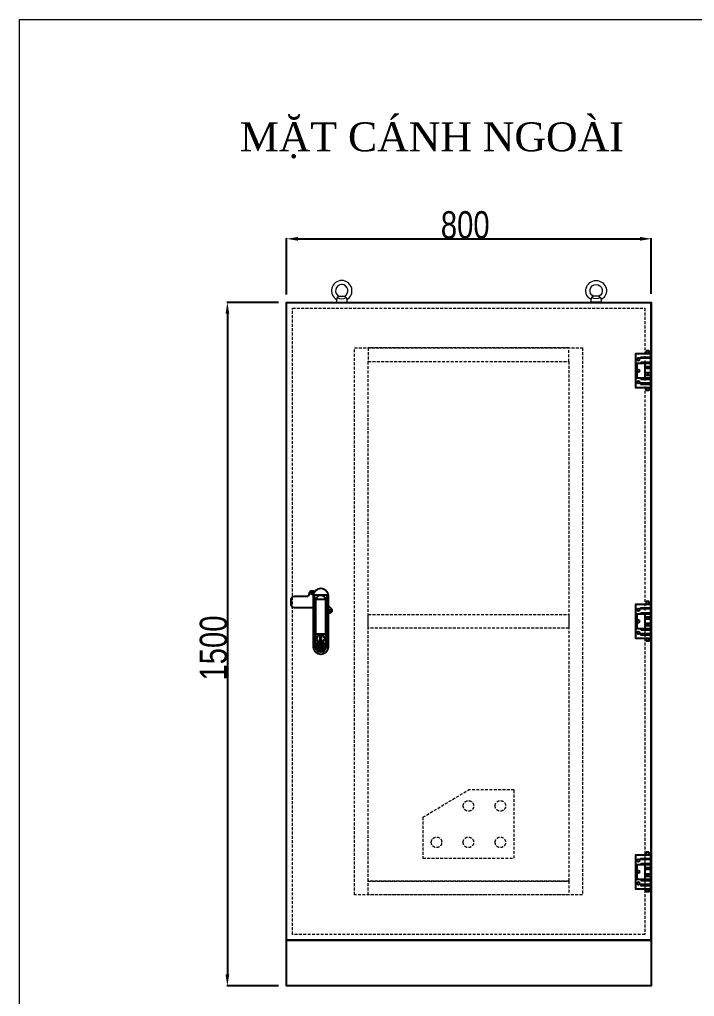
# Model space of a CAD drawing. Header units: inches. Extents: x 21 to 136330, y 8 to 58290.
# Drawn here: x 92382 to 93862, y 17481 to 19625 of the extents above; entities that cross this region are included whole.
import ezdxf
from ezdxf.enums import TextEntityAlignment as Align

# ---------------------------------------------------------------- set-up
doc = ezdxf.new("R2010")
doc.units = ezdxf.units.IN
doc.header["$MEASUREMENT"] = 0
doc.linetypes.add('HIDDEN', pattern=[9.525, 6.35, -3.175])
doc.layers.add('0 TĂNG CỨNG', color=7, linetype='Continuous', lineweight=15)
doc.layers.add('@.0.DM. NÉT ĐỨT', color=8, linetype='HIDDEN', lineweight=9)
doc.layers.add('1-EMC-ACESS', color=4, linetype='Continuous')
doc.layers.add('@.0.DM. NÉT CHÍNH', color=7, linetype='Continuous')
doc.layers.add('@.DM. KÍCH THƯỚC', color=8, linetype='Continuous', transparency=0.2)
doc.layers.add('@.DM. KÍCH THƯỚC @ 1', color=8, linetype='Continuous', transparency=0.2)
doc.styles.add('ARIAL', font='arial.ttf')
doc.styles.add('roman', font='roman.shx', dxfattribs={"width": 0.8})
doc.styles.add('Tahoma (Input Text)', font='tahoma.ttf')
doc.dimstyles.new('Kích thước Duy Mạnh', dxfattribs={"dimtxt": 30, "dimasz": 25, "dimexe": 1.25, "dimexo": 20, "dimtad": 1, "dimdec": 1, "dimtxsty": 'roman', "dimcen": 2.5, "dimclrd": 8, "dimclre": 8, "dimclrt": 2, "dimadec": 0, "dimazin": 0, "dimtfac": 1, "dimtdec": 1, "dimtix": 1, "dimtmove": 0, "dimatfit": 3, "dimfxl": 1, "dimtfillclr": 1, "dimarcsym": 0})

# ---------------------------------------------------------------- blocks, each defined once
blk = doc.blocks.new('KHUNG KT1')
at = {"color": 7}
blk.add_lwpolyline([(0, 0), (7128, 0), (7128, -5040), (0, -5040)], close=True, dxfattribs=at)
at = {"color": 1, "style": 'Tahoma (Input Text)', "flags": 8}
for tag, p in [('#01', (328.9, -4851.1)), ('#03', (1514.7, -4846.3)), ('#05', (2819, -4851.1)), ('#07', (4424, -4851.1)), ('#09', (5172.9, -4851.1)), ('#02', (189.8, -4995.1)), ('#04', (1755.3, -4995.1)), ('#06', (2727.8, -4995.1)), ('#08', (4382.7, -4995.1)), ('#10', (5172.9, -4995.1))]:
    blk.add_attdef(tag, p, '', height=60, dxfattribs=at)
blk.add_attdef('#11', text='', height=60, dxfattribs=at).set_placement((6996, -4961.6), align=Align.CENTER)
at = {"layer": '0 TĂNG CỨNG', "color": 1, "style": 'ARIAL'}
blk.add_attdef('#12', (852.8, -4987.6), '', height=60, dxfattribs=at)
blk = doc.blocks.new('*D1635')
at = {"layer": '@.DM. KÍCH THƯỚC', "color": 8, "lineweight": -2, "transparency": 16777216}
for p, q in [((92967.4, 19022.3), (92967.4, 19145.4)), ((93767.4, 19023.5), (93767.4, 19145.4))]:
    blk.add_line(p, q, dxfattribs=at)
at = {"layer": '@.DM. KÍCH THƯỚC', "lineweight": -2, "transparency": 16777216}
blk.add_line((92992.4, 19144.1), (93742.4, 19144.1), dxfattribs=at)
at = {"layer": '@.DM. KÍCH THƯỚC', "transparency": 16777216}
for points in [[(92992.4, 19148.3), (92992.4, 19140), (92967.4, 19144.1)], [(93742.4, 19148.3), (93742.4, 19140), (93767.4, 19144.1)]]:
    blk.add_solid(points, dxfattribs=at)
at = {"layer": 'Defpoints', "color": 0, "transparency": 16777216}
for p in [(93767.4, 19144.1), (92967.4, 19002.3), (93767.4, 19003.5)]:
    blk.add_point(p, dxfattribs=at)
at = {"layer": '@.DM. KÍCH THƯỚC', "color": 2, "transparency": 16777216, "insert": (93305.7, 19204.8), "char_height": 60, "attachment_point": 1, "style": 'roman'}
blk.add_mtext('800', dxfattribs=at)
blk = doc.blocks.new('*D1641')
at = {"layer": '@.DM. KÍCH THƯỚC', "color": 8, "lineweight": -2, "transparency": 16777216}
for p, q in [((92949.8, 19004.7), (92836.3, 19004.7)), ((92949.9, 17504.7), (92836.3, 17504.7))]:
    blk.add_line(p, q, dxfattribs=at)
at = {"layer": '@.DM. KÍCH THƯỚC', "lineweight": -2, "transparency": 16777216}
blk.add_line((92837.5, 18979.7), (92837.5, 17529.7), dxfattribs=at)
at = {"layer": '@.DM. KÍCH THƯỚC', "transparency": 16777216}
for points in [[(92833.4, 18979.7), (92841.7, 18979.7), (92837.5, 19004.7)], [(92833.4, 17529.7), (92841.7, 17529.7), (92837.5, 17504.7)]]:
    blk.add_solid(points, dxfattribs=at)
at = {"layer": 'Defpoints', "color": 0, "transparency": 16777216}
for p in [(92969.8, 19004.7), (92837.5, 17504.7), (92969.9, 17504.7)]:
    blk.add_point(p, dxfattribs=at)
at = {"layer": '@.DM. KÍCH THƯỚC', "color": 2, "transparency": 16777216, "insert": (92776.9, 18174.7), "char_height": 60, "attachment_point": 1, "rotation": 90, "style": 'roman'}
blk.add_mtext('1500', dxfattribs=at)
blk = doc.blocks.new('AB-301-1-1')
at = {"linetype": 'Continuous'}
h = blk.add_hatch(dxfattribs=at)
h.set_pattern_fill('ACAD_ISO09W100', color=1, scale=0.2)
h.set_pattern_definition([(0, (-367.8747, 374.3201), (0, 1), [4.8, -0.6, 1.2, -0.6, 1.2, -0.6])])
h.paths.add_polyline_path([(-3.9, -112.6, 0.118404), (0.1, -113.6, 0.118404), (4.2, -112.6), (7.1, -96.1), (-6.9, -96.1)])
at = {"color": 1, "linetype": 'Continuous'}
for p, q in [((-9.9, -74.6), (10.1, -74.6)), ((-6.9, -96.1), (7.1, -96.1)), ((-6.9, -96.1), (-3.9, -112.6)), ((7.1, -96.1), (4.2, -112.6))]:
    blk.add_line(p, q, dxfattribs=at)
for points in [[(0.3, 25.4), (0.3, 25.4, -0.400643), (16.3, 10.4), (16.3, -104.6, -0.400643), (0.3, -119.6), (0.3, -119.6, -0.400643), (-15.7, -104.6), (-15.7, 10.4, -0.400643)], [(0.1, 10.4, -0.403991), (10.6, 0.4), (10.6, -104.6, -0.403991), (0.1, -114.6, -0.403991), (-10.4, -104.6), (-10.4, 0.4, -0.403991)], [(9.1, -96.6), (9.1, -104.6, -0.414214), (0.1, -113.6, -0.414214), (-8.9, -104.6), (-8.9, -96.6, -0.414214), (-6.9, -94.6), (7.1, -94.6, -0.414214)]]:
    blk.add_lwpolyline(points, format="xyb", close=True, dxfattribs=at)
for points in [[(-15.7, -17.1), (-57.4, -17.1, -0.414214), (-64.9, -9.6), (-64.9, 0.4, -0.414214), (-57.4, 7.9), (-30.6, 7.9, 0.414214), (-24.6, 13.9), (-24.6, 14.2)], [(-24.6, 14.2, -0.198912), (-22.8, 18.4), (-22.8, 18.4, -0.414214), (-14.4, 18.4), (-13.5, 17.6)], [(16.3, -12.2), (23.1, -19.1, -0.414214), (23.1, -27.5), (23.1, -27.5, -0.31835), (16.3, -28.7)]]:
    blk.add_lwpolyline(points, format="xyb", dxfattribs=at)
blk.add_lwpolyline([(-0.9, -79.6), (1.1, -79.6), (1.1, -89.6), (-0.9, -89.6)], close=True, dxfattribs=at)
for centre, radius in [((-18.6, 14.2), 2.5), ((18.9, -23.3), 2.5), ((0.1, -84.6), 8)]:
    blk.add_circle(centre, radius, dxfattribs=at)
blk = doc.blocks.new('ty')
at = {"lineweight": 5}
for p, q in [((61126, -17155.8), (61124.7, -17160.3)), ((61124.7, -17160.3), (61124.7, -17166.3)), ((61130.1, -17153), (61126, -17155.8)), ((61130.1, -17153), (61141.8, -17153)), ((61141.8, -17153), (61145.8, -17155.8)), ((61145.8, -17155.8), (61147.2, -17160.3)), ((61147.2, -17160.3), (61147.2, -17166.3))]:
    blk.add_line(p, q, dxfattribs=at)
blk.add_line((61124.7, -17166.3), (61147.2, -17166.3))
for radius, start, end in [(22.5, 300, 240), (13.5, 295.6793, 244.3207), (18, 236.633, 303.367)]:
    blk.add_arc((61135.9, -17140.8), radius, start, end, dxfattribs=at)
blk = doc.blocks.new('HL011-1-6')
at = {"color": 8}
for p, q in [((29.5, 81), (22.5, 81)), ((22.5, 81), (22.5, 78)), ((23.5, 78), (22.5, 78)), ((23.5, 75), (22.5, 75)), ((23.5, 75), (23.5, 78)), ((29.5, 78), (28.5, 78)), ((28.5, 75), (28.5, 78)), ((28.5, 75), (29.5, 75)), ((29.5, 78), (29.5, 81)), ((11, 56), (11, 54)), ((11, 56), (32, 56)), ((20, 54), (20, 21)), ((20, 47), (32, 47)), ((22.5, 56), (22.5, 54)), ((23.1, 47), (24, 44)), ((24, 44), (28, 44)), ((28.9, 47), (28, 44)), ((29.5, 54), (29.5, 56)), ((32, 42.5), (20, 42.5)), ((32, 32.5), (20, 32.5)), ((20, 28), (32, 28)), ((23.1, 28), (24, 31)), ((24, 31), (28, 31)), ((28.9, 28), (28, 31)), ((11, 21), (11, 19)), ((11, 19), (32, 19)), ((22.5, 19), (22.5, 21)), ((23.5, 0), (22.5, 0)), ((23.5, 0), (23.5, -3)), ((28.5, 0), (28.5, -3)), ((28.5, 0), (29.5, 0)), ((29.5, 21), (29.5, 19)), ((22.5, -6), (22.5, -3)), ((23.5, -3), (22.5, -3)), ((29.5, -6), (22.5, -6)), ((29.5, -3), (28.5, -3)), ((29.5, -3), (29.5, -6))]:
    blk.add_line(p, q, dxfattribs=at)
for points in [[(32, 19), (32, 0), (0, 0), (0, 75), (32, 75), (32, 56)], [(32, 28), (32, 21), (3, 21), (3, 54), (32, 54), (32, 47)], [(32, 42.5), (32, 32.5)]]:
    blk.add_lwpolyline(points, dxfattribs=at)
for points in [[(10, 67), (32, 67), (32, 65), (10, 65)], [(10, 8), (32, 8), (32, 10), (10, 10)]]:
    blk.add_lwpolyline(points, close=True, dxfattribs=at)
for centre in [(5.5, 62.5), (5.5, 37.5), (5.5, 12.5)]:
    blk.add_circle(centre, 3, dxfattribs=at)

msp = doc.modelspace()

# ---------------------------------------------------------------- linework, layer by layer
at = {"color": 2}
msp.add_lwpolyline([(93028.9329, 18363.1741), (93055.9329, 18363.1741), (93055.9329, 18246.1741), (93028.9329, 18246.1741)], close=True, dxfattribs=at)
at = {"layer": '@.0.DM. NÉT CHÍNH'}
for points in [[(92967.4329, 19004.6741), (93767.4329, 19004.6741), (93767.4329, 17604.6741), (92967.4329, 17604.6741)], [(93055.9329, 18246.1741), (93028.9329, 18246.1741), (93028.9329, 18363.1741), (93055.9329, 18363.1741)], [(93030.4329, 18353.1741), (93054.4329, 18353.1741), (93054.4329, 18256.1741), (93030.4329, 18256.1741)], [(92967.4329, 17604.6741), (93767.4329, 17604.6741), (93767.4329, 17504.6741), (92967.4329, 17504.6741)]]:
    msp.add_lwpolyline(points, close=True, dxfattribs=at)
at = {"layer": '@.0.DM. NÉT CHÍNH', "color": 6}
msp.add_lwpolyline([(93766.4329, 17604.6741), (92967.4329, 17604.6741), (92967.4329, 19004.6741), (93766.4329, 19004.6741)], close=True, dxfattribs=at)
at = {"layer": '@.0.DM. NÉT ĐỨT'}
for p, q in [((93266.3258, 17874.6596), (93366.332, 17934.6488)), ((93466.332, 17934.6384), (93366.332, 17934.6488)), ((93466.3164, 17784.5648), (93466.332, 17934.5638)), ((93354.8284, 17899.6506), (93354.8284, 17899.6561)), ((93377.8284, 17899.6363), (93377.8284, 17899.6419)), ((93424.8284, 17899.6433), (93424.8284, 17899.6489)), ((93447.8284, 17899.629), (93447.8284, 17899.6346)), ((93266.3258, 17874.6596), (93266.3164, 17784.5856)), ((93284.82, 17819.6584), (93284.82, 17819.664)), ((93307.82, 17819.6441), (93307.82, 17819.6497)), ((93354.82, 17819.6511), (93354.82, 17819.6567)), ((93377.82, 17819.6368), (93377.82, 17819.6424)), ((93424.82, 17819.6438), (93424.82, 17819.6494)), ((93447.82, 17819.6295), (93447.82, 17819.6351)), ((93266.3164, 17784.5856), (93466.3164, 17784.5648))]:
    msp.add_line(p, q, dxfattribs=at)
for points in [[(93753.4329, 17617.6741), (92980.4329, 17617.6741), (92980.4329, 18991.6741), (93753.4329, 18991.6741)], [(93116.4224, 18904.5942), (93616.308, 18904.5942), (93616.308, 17704.5498), (93116.4224, 17704.5498)], [(93146.4194, 18874.5912), (93586.4225, 18874.5912), (93586.4225, 18904.6068), (93146.4194, 18904.6068)], [(93586.3112, 17734.6144), (93146.4194, 17734.6144), (93146.4194, 18874.5912), (93586.3112, 18874.5912)], [(93146.4194, 18319.6564), (93586.4163, 18319.6564), (93586.4163, 18289.5493), (93146.4194, 18289.5493)], [(93146.4194, 17734.6144), (93586.308, 17734.6144), (93586.308, 17704.5529), (93146.4194, 17704.5529)]]:
    msp.add_lwpolyline(points, close=True, dxfattribs=at)
for centre in [(93366.3284, 17899.649), (93366.3284, 17899.6434), (93436.3284, 17899.6417), (93436.3284, 17899.6361), (93296.32, 17819.6568), (93296.32, 17819.6512), (93366.32, 17819.6496), (93366.32, 17819.644), (93436.32, 17819.6423), (93436.32, 17819.6367)]:
    msp.add_ellipse(centre, major_axis=(-11.5, 0.0012), ratio=0.999993052, dxfattribs=at)

# ---------------------------------------------------------------- block references
msp.add_blockref('ty', (31952.5388, 36170.9384))
at = {"xscale": -1}
msp.add_blockref('ty', (154782.327, 36170.9384), dxfattribs=at)
at = {"color": 7}
for name, p in [('HL011-1-6', (93733.4329, 18817.1741)), ('AB-301-1-1', (93042.147, 18351.7367)), ('HL011-1-6', (93733.4329, 18267.1741)), ('HL011-1-6', (93733.4329, 17717.1741))]:
    msp.add_blockref(name, p, dxfattribs=at)
at = {"layer": '0 TĂNG CỨNG', "color": 1, "xscale": 0.8792977987369557, "yscale": 0.8792977987369557, "zscale": 0.8792977987369557}
msp.add_blockref('KHUNG KT1', (92381.6544, 19625.3763), dxfattribs=at)

# ---------------------------------------------------------------- texts
at = {"layer": '1-EMC-ACESS', "color": 1, "linetype": 'ByBlock', "lineweight": -2, "insert": (93285.9673, 19399.7184), "char_height": 63.504, "width": 972.626469, "attachment_point": 2, "style": 'ARIAL'}
msp.add_mtext('{\\fTimes New Roman|b0|i0|c0|p18;\\C7;MẶT CÁNH NGOÀI}', dxfattribs=at)

# ---------------------------------------------------------------- dimensions: what is measured, and where the dimension line sits
at = {"layer": '@.DM. KÍCH THƯỚC @ 1'}
for base, p1, p2, angle, picture, middle in [((93767.4329, 19144.1391), (92967.4329, 19002.2741), (93767.4329, 19003.4741), 180, '*D1635', (93367.4329, 19144.1391)), ((92837.5346, 17504.6741), (92969.8329, 19004.6741), (92969.9036, 17504.6741), 270, '*D1641', (92837.5346, 18254.6741))]:
    dim = msp.add_linear_dim(base=base, p1=p1, p2=p2, angle=angle, dimstyle='Kích thước Duy Mạnh', override={"dimscale": 1, "dimtxt": 60, "dimclrd": 256, "dimtix": 1, "dimtofl": 0, "dimtmove": 0, "dimatfit": 1}, dxfattribs=at)
    dim.commit()
    dim.dimension.update_dxf_attribs({"geometry": picture, "text_midpoint": middle, "dimtype": 128})

doc.saveas('drawing.dxf')
